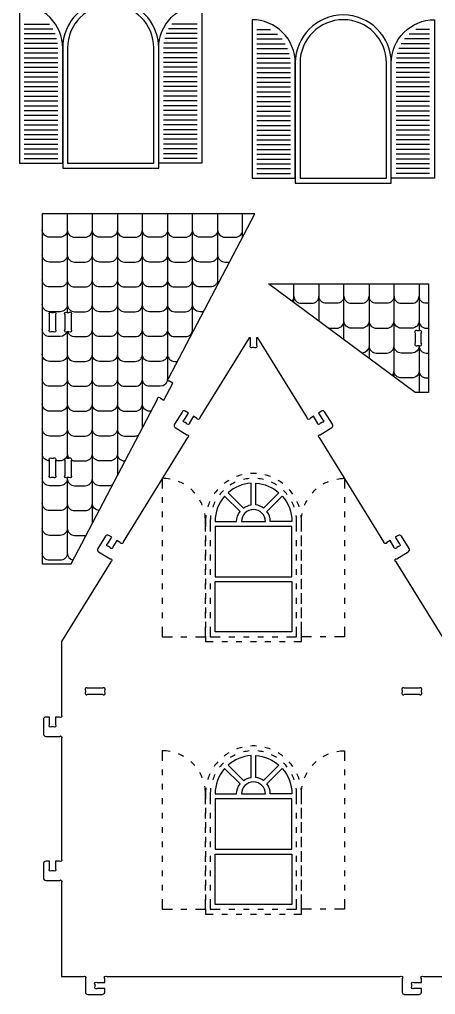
# Model space of a CAD drawing. Extents: x 2995 to 5271, y 518 to 1985.
# Drawn here: x 2995 to 3411, y 518 to 1493 of the extents above; entities that cross this region are included whole.
import ezdxf

# ---------------------------------------------------------------- set-up
doc = ezdxf.new("R2010")
doc.units = 0
doc.header["$MEASUREMENT"] = 0
doc.layers.add('LAYER1', color=18, linetype='CONTINUOUS')

msp = doc.modelspace()

# ---------------------------------------------------------------- linework, layer by layer
at = {"layer": 'LAYER1'}
for points in [[(3038.49, 1463.96), (3038.49, 1343.96), (3134.49, 1343.96), (3134.49, 1463.96, 1)], [(2995.29, 1348.76), (3038.49, 1348.76), (3038.49, 1463.96, 0.414214), (2995.29, 1507.16)], [(3043.29, 1463.96), (3043.29, 1348.76), (3129.69, 1348.76), (3129.69, 1463.96, 1)], [(3177.69, 1348.76), (3134.49, 1348.76), (3134.49, 1463.96, -0.414214), (3177.69, 1507.16)], [(3227.9, 1333.86), (3271.1, 1333.86), (3271.1, 1449.06, 0.414214), (3227.9, 1492.26)], [(3271.1, 1449.06), (3271.1, 1329.06), (3367.1, 1329.06), (3367.1, 1449.06, 1)], [(3275.9, 1449.06), (3275.9, 1333.86), (3362.3, 1333.86), (3362.3, 1449.06, 1)], [(3410.3, 1333.86), (3367.1, 1333.86), (3367.1, 1449.06, -0.414214), (3410.3, 1492.26)], [(3148.61, 1129.12), (3145.18, 1130.92, -1), (3144.28, 1133.79), (3230.78, 1298.38), (3018.08, 1298.38), (3018.08, 948.43), (3046.88, 948.43), (3133.37, 1113.03, -1), (3136.25, 1113.92), (3139.67, 1112.12)], [(3031.28, 1197.54), (3031.28, 1182.59, -1), (3029.16, 1180.47), (3027.41, 1180.47, -1), (3025.28, 1182.59), (3025.28, 1197.54, -1), (3027.41, 1199.67), (3029.16, 1199.67, -1)], [(3046.88, 1197.54), (3046.88, 1182.59, -1), (3044.76, 1180.47), (3043.01, 1180.47, -1), (3040.88, 1182.59), (3040.88, 1197.54, -1), (3043.01, 1199.67), (3044.76, 1199.67, -1)], [(3391.18, 1179.08), (3391.18, 1168.93, 1), (3393.3, 1166.81), (3395.05, 1166.81, 1), (3397.18, 1168.93), (3397.18, 1179.08, 1), (3395.05, 1181.21), (3393.3, 1181.21, 1)], [(3031.28, 1051.79), (3031.28, 1036.85, -1), (3029.16, 1034.72), (3027.41, 1034.72, -1), (3025.28, 1036.85), (3025.28, 1051.79, -1), (3027.41, 1053.92), (3029.16, 1053.92, -1)], [(3046.88, 1051.79), (3046.88, 1036.85, -1), (3044.76, 1034.72), (3043.01, 1034.72, -1), (3040.88, 1036.85), (3040.88, 1051.79, -1), (3043.01, 1053.92), (3044.76, 1053.92, -1)], [(3203.88, 1019.55), (3219.22, 1004.21, -0.125326), (3226.89, 1007.38), (3226.89, 1029.08, 0.166595)], [(3231.69, 1029.08, -0.166595), (3254.69, 1019.55), (3239.35, 1004.21, 0.125326), (3231.69, 1007.38)], [(3200.49, 1016.16, 0.182708), (3190.89, 990.75), (3212.49, 990.75, -0.161906), (3215.83, 1000.81)], [(3258.08, 1016.16, -0.182708), (3267.69, 990.75), (3246.09, 990.75, 0.161906), (3242.74, 1000.81)], [(3241.29, 990.75, 1), (3217.29, 990.75)], [(3063.41, 818.05), (3078.36, 818.05, 1), (3080.49, 820.17), (3080.49, 821.92, 1), (3078.36, 824.05), (3063.41, 824.05, 1), (3061.29, 821.92), (3061.29, 820.17, 1)], [(3380.21, 818.05), (3395.16, 818.05, 1), (3397.29, 820.17), (3397.29, 821.92, 1), (3395.16, 824.05), (3380.21, 824.05, 1), (3378.09, 821.92), (3378.09, 820.17, 1)], [(3203.88, 747.24), (3219.22, 731.9, -0.125326), (3226.89, 735.07), (3226.89, 756.77, 0.166595)], [(3231.69, 756.77, -0.166595), (3254.69, 747.24), (3239.35, 731.9, 0.125326), (3231.69, 735.07)], [(3200.49, 743.85, 0.182708), (3190.89, 718.45), (3212.49, 718.45, -0.161906), (3215.83, 728.51)], [(3258.08, 743.85, -0.182708), (3267.69, 718.45), (3246.09, 718.45, 0.161906), (3242.74, 728.51)], [(3241.29, 718.45, 1), (3217.29, 718.45)]]:
    msp.add_lwpolyline(points, format="xyb", close=True, dxfattribs=at)
for points in [[(3000.09, 1487.96), (3025.27, 1487.96)], [(3000.09, 1483.16), (3028.55, 1483.16)], [(3172.89, 1483.16), (3144.44, 1483.16)], [(3172.89, 1487.96), (3147.71, 1487.96)], [(3232.7, 1482.66), (3246.49, 1482.66)], [(3405.5, 1482.66), (3391.7, 1482.66)], [(3000.09, 1478.36), (3030.89, 1478.36)], [(3000.09, 1473.56), (3032.47, 1473.56)], [(3172.89, 1473.56), (3140.51, 1473.56)], [(3172.89, 1478.36), (3142.09, 1478.36)], [(3232.7, 1477.86), (3253.29, 1477.86)], [(3232.7, 1473.06), (3257.87, 1473.06)], [(3405.5, 1473.06), (3380.32, 1473.06)], [(3405.5, 1477.86), (3384.9, 1477.86)], [(3000.09, 1468.76), (3033.39, 1468.76)], [(3000.09, 1463.96), (3033.69, 1463.96)], [(3172.89, 1463.96), (3139.29, 1463.96)], [(3172.89, 1468.76), (3139.59, 1468.76)], [(3232.7, 1468.26), (3261.15, 1468.26)], [(3232.7, 1463.46), (3263.49, 1463.46)], [(3405.5, 1463.46), (3374.7, 1463.46)], [(3405.5, 1468.26), (3377.04, 1468.26)], [(3000.09, 1459.16), (3033.69, 1459.16)], [(3000.09, 1454.36), (3033.69, 1454.36)], [(3172.89, 1459.16), (3139.29, 1459.16)], [(3172.89, 1454.36), (3139.29, 1454.36)], [(3232.7, 1458.66), (3265.08, 1458.66)], [(3232.7, 1453.86), (3265.99, 1453.86)], [(3405.5, 1453.86), (3372.2, 1453.86)], [(3405.5, 1458.66), (3373.11, 1458.66)], [(3000.09, 1449.56), (3033.69, 1449.56)], [(3000.09, 1444.76), (3033.69, 1444.76)], [(3172.89, 1449.56), (3139.29, 1449.56)], [(3172.89, 1444.76), (3139.29, 1444.76)], [(3232.7, 1449.06), (3266.3, 1449.06)], [(3232.7, 1444.26), (3266.3, 1444.26)], [(3405.5, 1449.06), (3371.9, 1449.06)], [(3405.5, 1444.26), (3371.9, 1444.26)], [(3000.09, 1439.96), (3033.69, 1439.96)], [(3000.09, 1435.16), (3033.69, 1435.16)], [(3172.89, 1439.96), (3139.29, 1439.96)], [(3172.89, 1435.16), (3139.29, 1435.16)], [(3232.7, 1439.46), (3266.3, 1439.46)], [(3232.7, 1434.66), (3266.3, 1434.66)], [(3405.5, 1439.46), (3371.9, 1439.46)], [(3405.5, 1434.66), (3371.9, 1434.66)], [(3000.09, 1430.36), (3033.69, 1430.36)], [(3000.09, 1425.56), (3033.69, 1425.56)], [(3172.89, 1430.36), (3139.29, 1430.36)], [(3172.89, 1425.56), (3139.29, 1425.56)], [(3232.7, 1429.86), (3266.3, 1429.86)], [(3232.7, 1425.06), (3266.3, 1425.06)], [(3405.5, 1429.86), (3371.9, 1429.86)], [(3405.5, 1425.06), (3371.9, 1425.06)], [(3000.09, 1420.76), (3033.69, 1420.76)], [(3000.09, 1415.96), (3033.69, 1415.96)], [(3172.89, 1420.76), (3139.29, 1420.76)], [(3172.89, 1415.96), (3139.29, 1415.96)], [(3232.7, 1420.26), (3266.3, 1420.26)], [(3232.7, 1415.46), (3266.3, 1415.46)], [(3405.5, 1420.26), (3371.9, 1420.26)], [(3405.5, 1415.46), (3371.9, 1415.46)], [(3000.09, 1411.16), (3033.69, 1411.16)], [(3000.09, 1406.36), (3033.69, 1406.36)], [(3172.89, 1411.16), (3139.29, 1411.16)], [(3172.89, 1406.36), (3139.29, 1406.36)], [(3232.7, 1410.66), (3266.3, 1410.66)], [(3232.7, 1405.86), (3266.3, 1405.86)], [(3405.5, 1410.66), (3371.9, 1410.66)], [(3405.5, 1405.86), (3371.9, 1405.86)], [(3000.09, 1401.56), (3033.69, 1401.56)], [(3000.09, 1396.76), (3033.69, 1396.76)], [(3172.89, 1401.56), (3139.29, 1401.56)], [(3172.89, 1396.76), (3139.29, 1396.76)], [(3232.7, 1401.06), (3266.3, 1401.06)], [(3232.7, 1396.26), (3266.3, 1396.26)], [(3405.5, 1401.06), (3371.9, 1401.06)], [(3405.5, 1396.26), (3371.9, 1396.26)], [(3000.09, 1391.96), (3033.69, 1391.96)], [(3000.09, 1387.16), (3033.69, 1387.16)], [(3172.89, 1391.96), (3139.29, 1391.96)], [(3172.89, 1387.16), (3139.29, 1387.16)], [(3232.7, 1391.46), (3266.3, 1391.46)], [(3232.7, 1386.66), (3266.3, 1386.66)], [(3405.5, 1391.46), (3371.9, 1391.46)], [(3405.5, 1386.66), (3371.9, 1386.66)], [(3000.09, 1382.36), (3033.69, 1382.36)], [(3000.09, 1377.56), (3033.69, 1377.56)], [(3172.89, 1382.36), (3139.29, 1382.36)], [(3172.89, 1377.56), (3139.29, 1377.56)], [(3232.7, 1381.86), (3266.3, 1381.86)], [(3232.7, 1377.06), (3266.3, 1377.06)], [(3405.5, 1381.86), (3371.9, 1381.86)], [(3405.5, 1377.06), (3371.9, 1377.06)], [(3000.09, 1372.76), (3033.69, 1372.76)], [(3000.09, 1367.96), (3033.69, 1367.96)], [(3172.89, 1372.76), (3139.29, 1372.76)], [(3172.89, 1367.96), (3139.29, 1367.96)], [(3232.7, 1372.26), (3266.3, 1372.26)], [(3232.7, 1367.46), (3266.3, 1367.46)], [(3405.5, 1372.26), (3371.9, 1372.26)], [(3405.5, 1367.46), (3371.9, 1367.46)], [(3000.09, 1363.16), (3033.69, 1363.16)], [(3000.09, 1358.36), (3033.69, 1358.36)], [(3172.89, 1363.16), (3139.29, 1363.16)], [(3172.89, 1358.36), (3139.29, 1358.36)], [(3232.7, 1362.66), (3266.3, 1362.66)], [(3232.7, 1357.86), (3266.3, 1357.86)], [(3405.5, 1362.66), (3371.9, 1362.66)], [(3405.5, 1357.86), (3371.9, 1357.86)], [(3000.09, 1353.56), (3033.69, 1353.56)], [(3172.89, 1353.56), (3139.29, 1353.56)], [(3232.7, 1353.06), (3266.3, 1353.06)], [(3232.7, 1348.26), (3266.3, 1348.26)], [(3405.5, 1353.06), (3371.9, 1353.06)], [(3405.5, 1348.26), (3371.9, 1348.26)], [(3232.7, 1343.46), (3266.3, 1343.46)], [(3232.7, 1338.66), (3266.3, 1338.66)], [(3405.5, 1343.46), (3371.9, 1343.46)], [(3405.5, 1338.66), (3371.9, 1338.66)], [(3043.13, 1298.38), (3043.13, 1199.67)], [(3068.18, 988.96), (3068.18, 1298.38)], [(3093.22, 1298.38), (3093.22, 1036.62)], [(3118.27, 1084.29), (3118.27, 1298.38)], [(3143.32, 1298.38), (3143.32, 1131.95)], [(3168.37, 1179.62), (3168.37, 1298.38)], [(3193.41, 1298.38), (3193.41, 1227.28)], [(3218.46, 1274.95), (3218.46, 1298.38)], [(3269.73, 1209.64), (3269.73, 1228.41)], [(3294.78, 1228.41), (3294.78, 1191.07)], [(3319.83, 1172.51), (3319.83, 1228.41)], [(3344.87, 1228.41), (3344.87, 1153.94)], [(3369.92, 1135.37), (3369.92, 1228.41)], [(3394.97, 1228.41), (3394.97, 1181.21)], [(3043.13, 1180.47), (3043.13, 1053.92)], [(3394.97, 1166.81), (3394.97, 1119.61)], [(3138.09, 1015.27), (3138.09, 1009.51)], [(3320.49, 1015.27), (3320.49, 1009.51)], [(3138.09, 1000.86), (3138.09, 995.1)], [(3320.49, 1000.86), (3320.49, 995.1)], [(3138.09, 986.45), (3138.09, 980.69)], [(3181.29, 990.75), (3181.29, 985.51)], [(3186.09, 990.75), (3186.09, 980.7)], [(3320.49, 986.45), (3320.49, 980.69)], [(3181.29, 976.86), (3181.29, 971.1)], [(3277.29, 971.1), (3277.29, 976.86)], [(3138.09, 972.05), (3138.09, 966.28)], [(3181.29, 966.3), (3181.29, 972.06)], [(3186.09, 972.06), (3186.09, 966.3)], [(3272.49, 966.3), (3272.49, 972.06)], [(3277.29, 966.3), (3277.29, 972.06)], [(3320.49, 972.05), (3320.49, 966.28)], [(3138.09, 957.64), (3138.09, 951.87)], [(3181.29, 962.45), (3181.29, 956.69)], [(3181.29, 951.89), (3181.29, 957.65)], [(3186.09, 957.65), (3186.09, 951.89)], [(3272.49, 951.89), (3272.49, 957.65)], [(3277.29, 956.69), (3277.29, 962.45)], [(3277.29, 951.89), (3277.29, 957.65)], [(3320.49, 957.64), (3320.49, 951.87)], [(3181.29, 948.05), (3181.29, 942.28)], [(3277.29, 942.28), (3277.29, 948.05)], [(3138.09, 943.23), (3138.09, 937.46)], [(3181.29, 937.48), (3181.29, 943.24)], [(3186.09, 943.24), (3186.09, 937.48)], [(3272.49, 937.48), (3272.49, 943.24)], [(3277.29, 937.48), (3277.29, 943.24)], [(3320.49, 943.23), (3320.49, 937.46)], [(3138.09, 928.82), (3138.09, 923.05)], [(3181.29, 933.64), (3181.29, 927.87)], [(3181.29, 923.07), (3181.29, 928.83)], [(3186.09, 928.83), (3186.09, 923.07)], [(3272.49, 923.07), (3272.49, 928.83)], [(3277.29, 927.87), (3277.29, 933.64)], [(3277.29, 923.07), (3277.29, 928.83)], [(3320.49, 928.82), (3320.49, 923.05)], [(3181.29, 919.23), (3181.29, 913.46)], [(3277.29, 913.46), (3277.29, 919.23)], [(3138.09, 914.41), (3138.09, 908.64)], [(3181.29, 908.66), (3181.29, 914.42)], [(3186.09, 914.42), (3186.09, 908.66)], [(3272.49, 908.66), (3272.49, 914.42)], [(3277.29, 908.66), (3277.29, 914.42)], [(3320.49, 914.41), (3320.49, 908.64)], [(3138.09, 900), (3138.09, 894.24)], [(3181.29, 904.82), (3181.29, 899.05)], [(3181.29, 894.25), (3181.29, 900.01)], [(3186.09, 900.01), (3186.09, 894.25)], [(3272.49, 894.25), (3272.49, 900.01)], [(3277.29, 899.05), (3277.29, 904.82)], [(3277.29, 894.25), (3277.29, 900.01)], [(3320.49, 900), (3320.49, 894.24)], [(3181.29, 890.41), (3181.29, 884.64)], [(3277.29, 884.64), (3277.29, 890.41)], [(3138.09, 885.59), (3138.09, 875.55)], [(3171.21, 875.55), (3181.29, 875.55), (3181.29, 885.6)], [(3186.09, 885.6), (3186.09, 875.55), (3196.14, 875.55)], [(3262.43, 875.55), (3272.49, 875.55), (3272.49, 885.6)], [(3287.36, 875.55), (3277.29, 875.55), (3277.29, 885.6)], [(3320.49, 885.59), (3320.49, 875.55)], [(3138.09, 875.55), (3148.16, 875.55)], [(3156.8, 875.55), (3162.57, 875.55)], [(3181.29, 876), (3181.29, 870.75), (3188.94, 870.75)], [(3197.59, 870.75), (3203.35, 870.75)], [(3204.79, 875.55), (3210.55, 875.55)], [(3211.99, 870.75), (3217.76, 870.75)], [(3219.2, 875.55), (3224.96, 875.55)], [(3226.4, 870.75), (3232.17, 870.75)], [(3233.61, 875.55), (3239.37, 875.55)], [(3240.81, 870.75), (3246.58, 870.75)], [(3248.02, 875.55), (3253.78, 875.55)], [(3255.22, 870.75), (3260.99, 870.75)], [(3269.63, 870.75), (3277.29, 870.75), (3277.29, 876)], [(3301.77, 875.55), (3296, 875.55)], [(3320.49, 875.55), (3310.41, 875.55)], [(3138.09, 742.96), (3138.09, 737.2)], [(3320.49, 742.96), (3320.49, 737.2)], [(3138.09, 728.55), (3138.09, 722.79)], [(3320.49, 728.55), (3320.49, 722.79)], [(3138.09, 714.15), (3138.09, 708.38)], [(3181.29, 718.45), (3181.29, 713.2)], [(3186.09, 718.45), (3186.09, 708.4)], [(3320.49, 714.15), (3320.49, 708.38)], [(3181.29, 704.55), (3181.29, 698.79)], [(3277.29, 698.79), (3277.29, 704.55)], [(3138.09, 699.74), (3138.09, 693.97)], [(3181.29, 693.99), (3181.29, 699.75)], [(3186.09, 699.75), (3186.09, 693.99)], [(3272.49, 693.99), (3272.49, 699.75)], [(3277.29, 693.99), (3277.29, 699.75)], [(3320.49, 699.74), (3320.49, 693.97)], [(3138.09, 685.33), (3138.09, 679.56)], [(3181.29, 690.15), (3181.29, 684.38)], [(3181.29, 679.58), (3181.29, 685.34)], [(3186.09, 685.34), (3186.09, 679.58)], [(3272.49, 679.58), (3272.49, 685.34)], [(3277.29, 684.38), (3277.29, 690.15)], [(3277.29, 679.58), (3277.29, 685.34)], [(3320.49, 685.33), (3320.49, 679.56)], [(3181.29, 675.74), (3181.29, 669.97)], [(3277.29, 669.97), (3277.29, 675.74)], [(3138.09, 670.92), (3138.09, 665.15)], [(3181.29, 665.17), (3181.29, 670.93)], [(3186.09, 670.93), (3186.09, 665.17)], [(3272.49, 665.17), (3272.49, 670.93)], [(3277.29, 665.17), (3277.29, 670.93)], [(3320.49, 670.92), (3320.49, 665.15)], [(3138.09, 656.51), (3138.09, 650.74)], [(3181.29, 661.33), (3181.29, 655.56)], [(3181.29, 650.76), (3181.29, 656.52)], [(3186.09, 656.52), (3186.09, 650.76)], [(3272.49, 650.76), (3272.49, 656.52)], [(3277.29, 655.56), (3277.29, 661.33)], [(3277.29, 650.76), (3277.29, 656.52)], [(3320.49, 656.51), (3320.49, 650.74)], [(3181.29, 646.92), (3181.29, 641.15)], [(3277.29, 641.15), (3277.29, 646.92)], [(3138.09, 642.1), (3138.09, 636.34)], [(3181.29, 636.35), (3181.29, 642.11)], [(3186.09, 642.11), (3186.09, 636.35)], [(3272.49, 636.35), (3272.49, 642.11)], [(3277.29, 636.35), (3277.29, 642.11)], [(3320.49, 642.1), (3320.49, 636.34)], [(3138.09, 627.69), (3138.09, 621.93)], [(3181.29, 632.51), (3181.29, 626.74)], [(3181.29, 621.94), (3181.29, 627.7)], [(3186.09, 627.7), (3186.09, 621.94)], [(3272.49, 621.94), (3272.49, 627.7)], [(3277.29, 626.74), (3277.29, 632.51)], [(3277.29, 621.94), (3277.29, 627.7)], [(3320.49, 627.69), (3320.49, 621.93)], [(3181.29, 618.1), (3181.29, 612.34)], [(3277.29, 612.34), (3277.29, 618.1)], [(3138.09, 613.28), (3138.09, 603.25)], [(3171.21, 603.25), (3181.29, 603.25), (3181.29, 613.29)], [(3186.09, 613.29), (3186.09, 603.25), (3196.14, 603.25)], [(3262.43, 603.25), (3272.49, 603.25), (3272.49, 613.29)], [(3287.36, 603.25), (3277.29, 603.25), (3277.29, 613.29)], [(3320.49, 613.28), (3320.49, 603.25)], [(3138.09, 603.25), (3148.16, 603.25)], [(3156.8, 603.25), (3162.57, 603.25)], [(3181.29, 603.69), (3181.29, 598.45), (3188.94, 598.45)], [(3197.59, 598.45), (3203.35, 598.45)], [(3204.79, 603.25), (3210.55, 603.25)], [(3211.99, 598.45), (3217.76, 598.45)], [(3219.2, 603.25), (3224.96, 603.25)], [(3226.4, 598.45), (3232.17, 598.45)], [(3233.61, 603.25), (3239.37, 603.25)], [(3240.81, 598.45), (3246.58, 598.45)], [(3248.02, 603.25), (3253.78, 603.25)], [(3255.22, 598.45), (3260.99, 598.45)], [(3269.63, 598.45), (3277.29, 598.45), (3277.29, 603.69)], [(3301.77, 603.25), (3296, 603.25)], [(3320.49, 603.25), (3310.41, 603.25)]]:
    msp.add_lwpolyline(points, dxfattribs=at)
for points in [[(3043.13, 1282.14, -0.414214), (3035.93, 1274.94), (3025.28, 1274.94, -0.414214), (3018.08, 1282.14)], [(3043.13, 1282.14, 0.414214), (3050.33, 1274.94), (3060.98, 1274.94, 0.414214), (3068.18, 1282.14)], [(3093.22, 1282.14, -0.414214), (3086.02, 1274.94), (3075.38, 1274.94, -0.414214), (3068.18, 1282.14)], [(3093.22, 1282.14, 0.414214), (3100.42, 1274.94), (3111.07, 1274.94, 0.414214), (3118.27, 1282.14)], [(3143.32, 1282.14, -0.414214), (3136.12, 1274.94), (3125.47, 1274.94, -0.414214), (3118.27, 1282.14)], [(3143.32, 1282.14, 0.414214), (3150.52, 1274.94), (3161.17, 1274.94, 0.414214), (3168.37, 1282.14)], [(3193.41, 1282.14, -0.414214), (3186.21, 1274.94), (3175.57, 1274.94, -0.414214), (3168.37, 1282.14)], [(3193.41, 1282.14, 0.414214), (3200.61, 1274.94), (3211.26, 1274.94, 0.414214), (3218.46, 1282.14)], [(3043.13, 1257.3, -0.414214), (3035.93, 1250.1), (3025.28, 1250.1, -0.414214), (3018.08, 1257.3)], [(3043.13, 1257.3, 0.414214), (3050.33, 1250.1), (3060.98, 1250.1, 0.414214), (3068.18, 1257.3)], [(3093.22, 1257.3, -0.414214), (3086.02, 1250.1), (3075.38, 1250.1, -0.414214), (3068.18, 1257.3)], [(3093.22, 1257.3, 0.414214), (3100.42, 1250.1), (3111.07, 1250.1, 0.414214), (3118.27, 1257.3)], [(3143.32, 1257.3, -0.414214), (3136.12, 1250.1), (3125.47, 1250.1, -0.414214), (3118.27, 1257.3)], [(3143.32, 1257.3, 0.414214), (3150.52, 1250.1), (3161.17, 1250.1, 0.414214), (3168.37, 1257.3)], [(3193.41, 1257.3, -0.414214), (3186.21, 1250.1), (3175.57, 1250.1, -0.414214), (3168.37, 1257.3)], [(3193.41, 1257.3, 0.414214), (3200.61, 1250.1), (3205.4, 1250.1)], [(3043.13, 1232.46, -0.414214), (3035.93, 1225.26), (3025.28, 1225.26, -0.414214), (3018.08, 1232.46)], [(3043.13, 1232.46, 0.414214), (3050.33, 1225.26), (3060.98, 1225.26, 0.414214), (3068.18, 1232.46)], [(3093.22, 1232.46, -0.414214), (3086.02, 1225.26), (3075.38, 1225.26, -0.414214), (3068.18, 1232.46)], [(3093.22, 1232.46, 0.414214), (3100.42, 1225.26), (3111.07, 1225.26, 0.414214), (3118.27, 1232.46)], [(3143.32, 1232.46, -0.414214), (3136.12, 1225.26), (3125.47, 1225.26, -0.414214), (3118.27, 1232.46)], [(3143.32, 1232.46, 0.414214), (3150.52, 1225.26), (3161.17, 1225.26, 0.414214), (3168.37, 1232.46)], [(3193.41, 1232.46, -0.414214), (3186.21, 1225.26), (3175.57, 1225.26, -0.414214), (3168.37, 1232.46)], [(3193.41, 1232.46, 0.126595), (3194.31, 1228.98)], [(3269.73, 1216.05, -0.191627), (3267.76, 1211.1)], [(3269.73, 1216.05, 0.414214), (3276.93, 1208.85), (3287.58, 1208.85, 0.414214), (3294.78, 1216.05)], [(3319.83, 1216.05, -0.414214), (3312.63, 1208.85), (3301.98, 1208.85, -0.414214), (3294.78, 1216.05)], [(3319.83, 1216.05, 0.414214), (3327.03, 1208.85), (3337.67, 1208.85, 0.414214), (3344.87, 1216.05)], [(3369.92, 1216.05, -0.414214), (3362.72, 1208.85), (3352.07, 1208.85, -0.414214), (3344.87, 1216.05)], [(3369.92, 1216.05, 0.414214), (3377.12, 1208.85), (3387.77, 1208.85, 0.414214), (3394.97, 1216.05)], [(3404.38, 1208.85), (3402.17, 1208.85, -0.414214), (3394.97, 1216.05)], [(3043.13, 1207.62, -0.414214), (3035.93, 1200.42), (3025.28, 1200.42, -0.414214), (3018.08, 1207.62)], [(3043.13, 1207.62, 0.414214), (3050.33, 1200.42), (3060.98, 1200.42, 0.414214), (3068.18, 1207.62)], [(3093.22, 1207.62, -0.414214), (3086.02, 1200.42), (3075.38, 1200.42, -0.414214), (3068.18, 1207.62)], [(3093.22, 1207.62, 0.414214), (3100.42, 1200.42), (3111.07, 1200.42, 0.414214), (3118.27, 1207.62)], [(3143.32, 1207.62, -0.414214), (3136.12, 1200.42), (3125.47, 1200.42, -0.414214), (3118.27, 1207.62)], [(3143.32, 1207.62, 0.414214), (3150.52, 1200.42), (3161.17, 1200.42, 0.414214), (3168.37, 1207.62)], [(3179.3, 1200.42), (3175.57, 1200.42, -0.414214), (3168.37, 1207.62)], [(3294.78, 1191.21, -0.004646), (3294.78, 1191.08)], [(3294.78, 1191.21, 0.004711), (3294.78, 1191.07)], [(3304.31, 1184.01), (3312.63, 1184.01, 0.414214), (3319.83, 1191.21)], [(3344.87, 1191.21, -0.414214), (3337.67, 1184.01), (3327.03, 1184.01, -0.414214), (3319.83, 1191.21)], [(3344.87, 1191.21, 0.414214), (3352.07, 1184.01), (3362.72, 1184.01, 0.414214), (3369.92, 1191.21)], [(3394.97, 1191.21, -0.414214), (3387.77, 1184.01), (3377.12, 1184.01, -0.414214), (3369.92, 1191.21)], [(3394.97, 1191.21, 0.414214), (3402.17, 1184.01), (3404.38, 1184.01)], [(3042.75, 1180.47, -0.321452), (3035.93, 1175.58), (3025.28, 1175.58, -0.414214), (3018.08, 1182.78)], [(3043.51, 1180.47, 0.321452), (3050.33, 1175.58), (3060.98, 1175.58, 0.414214), (3068.18, 1182.78)], [(3093.22, 1182.78, -0.414214), (3086.02, 1175.58), (3075.38, 1175.58, -0.414214), (3068.18, 1182.78)], [(3093.22, 1182.78, 0.414214), (3100.42, 1175.58), (3111.07, 1175.58, 0.414214), (3118.27, 1182.78)], [(3143.32, 1182.78, -0.414214), (3136.12, 1175.58), (3125.47, 1175.58, -0.414214), (3118.27, 1182.78)], [(3143.32, 1182.78, 0.414214), (3150.52, 1175.58), (3161.17, 1175.58, 0.414214), (3168.37, 1182.78)], [(3168.77, 1180.39, -0.084679), (3168.37, 1182.78)], [(3421.29, 870.75), (3371.96, 950.62, -1), (3372.65, 953.55), (3384.11, 960.63, 0.414214), (3384.89, 963.93), (3377.32, 976.18, 0.414214), (3374.02, 976.96), (3370.96, 975.07), (3374.89, 968.71, -1), (3374.19, 965.79), (3372.71, 964.87, -1), (3369.78, 965.56), (3365.85, 971.92), (3362.56, 969.88, -1), (3359.63, 970.57), (3295.37, 1074.62, -1), (3296.06, 1077.55), (3307.52, 1084.63, 0.414214), (3308.3, 1087.93), (3300.73, 1100.19, 0.414214), (3297.43, 1100.97), (3294.37, 1099.07), (3298.3, 1092.72, -1), (3297.6, 1089.79), (3296.12, 1088.87, -1), (3293.19, 1089.56), (3289.26, 1095.92), (3285.97, 1093.89, -1), (3283.04, 1094.58), (3233.71, 1174.45), (3232.29, 1174.45), (3232.29, 1166.97, -1), (3230.16, 1164.85), (3228.41, 1164.85, -1), (3226.29, 1166.97), (3226.29, 1174.45), (3224.86, 1174.45), (3175.53, 1094.58, -1), (3172.6, 1093.89), (3169.31, 1095.92), (3165.38, 1089.56, -1), (3162.45, 1088.87), (3160.97, 1089.79, -1), (3160.27, 1092.72), (3164.2, 1099.07), (3161.14, 1100.97, 0.414214), (3157.84, 1100.19), (3150.27, 1087.93, 0.414214), (3151.05, 1084.63), (3162.51, 1077.55, -1), (3163.21, 1074.62), (3098.94, 970.57, -1), (3096.01, 969.88), (3092.72, 971.92), (3088.79, 965.56, -1), (3085.86, 964.87), (3084.38, 965.79, -1), (3083.69, 968.71), (3087.61, 975.07), (3084.55, 976.96, 0.414214), (3081.25, 976.18), (3073.68, 963.93, 0.414214), (3074.46, 960.63), (3085.92, 953.55, -1), (3086.62, 950.62), (3037.29, 870.75), (3037.29, 797.37, -1), (3035.16, 795.25), (3031.29, 795.25), (3031.29, 787.77, -1), (3029.16, 785.65), (3027.41, 785.65, -1), (3025.29, 787.77), (3025.29, 795.25), (3021.69, 795.25, 0.414214), (3019.29, 792.85), (3019.29, 778.45, 0.414214), (3021.69, 776.05), (3035.16, 776.05, -1), (3037.29, 773.92), (3037.29, 653.37, -1), (3035.16, 651.25), (3031.29, 651.25), (3031.29, 643.77, -1), (3029.16, 641.65), (3027.41, 641.65, -1), (3025.29, 643.77), (3025.29, 651.25), (3021.69, 651.25, 0.414214), (3019.29, 648.85), (3019.29, 634.45, 0.414214), (3021.69, 632.05), (3035.16, 632.05, -1), (3037.29, 629.92), (3037.29, 536.05), (3059.16, 536.05, -1), (3061.29, 533.92), (3061.29, 520.45, 0.414214), (3063.69, 518.05), (3078.09, 518.05, 0.414214), (3080.49, 520.45), (3080.49, 524.05), (3073.01, 524.05, -1), (3070.89, 526.17), (3070.89, 527.92, -1), (3073.01, 530.05), (3080.49, 530.05), (3080.49, 533.92, -1), (3082.61, 536.05), (3375.96, 536.05, -1), (3378.09, 533.92), (3378.09, 520.45, 0.414214), (3380.49, 518.05), (3394.89, 518.05, 0.414214), (3397.29, 520.45), (3397.29, 524.05), (3389.81, 524.05, -1), (3387.69, 526.17), (3387.69, 527.92, -1), (3389.81, 530.05), (3397.29, 530.05), (3397.29, 533.92, -1), (3399.41, 536.05), (3421.29, 536.05)], [(3344.87, 1166.37, -0.40858), (3337.81, 1159.17)], [(3344.87, 1166.37, 0.414214), (3352.07, 1159.17), (3362.72, 1159.17, 0.414214), (3369.92, 1166.37)], [(3394.97, 1166.37, -0.414214), (3387.77, 1159.17), (3377.12, 1159.17, -0.414214), (3369.92, 1166.37)], [(3394.97, 1166.37, 0.414214), (3402.17, 1159.17), (3404.38, 1159.17)], [(3043.13, 1157.94, -0.414214), (3035.93, 1150.74), (3025.28, 1150.74, -0.414214), (3018.08, 1157.94)], [(3043.13, 1157.94, 0.414214), (3050.33, 1150.74), (3060.98, 1150.74, 0.414214), (3068.18, 1157.94)], [(3093.22, 1157.94, -0.414214), (3086.02, 1150.74), (3075.38, 1150.74, -0.414214), (3068.18, 1157.94)], [(3093.22, 1157.94, 0.414214), (3100.42, 1150.74), (3111.07, 1150.74, 0.414214), (3118.27, 1157.94)], [(3143.32, 1157.94, -0.414214), (3136.12, 1150.74), (3125.47, 1150.74, -0.414214), (3118.27, 1157.94)], [(3143.32, 1157.94, 0.414214), (3150.52, 1150.74), (3153.19, 1150.74)], [(3368.08, 1136.73, 0.184596), (3369.92, 1141.53)], [(3394.97, 1141.53, -0.414214), (3387.77, 1134.33), (3377.12, 1134.33, -0.414214), (3369.92, 1141.53)], [(3394.97, 1141.53, 0.414214), (3402.17, 1134.33), (3404.38, 1134.33)], [(3043.13, 1133.1, -0.414214), (3035.93, 1125.9), (3025.28, 1125.9, -0.414214), (3018.08, 1133.1)], [(3043.13, 1133.1, 0.414214), (3050.33, 1125.9), (3060.98, 1125.9, 0.414214), (3068.18, 1133.1)], [(3093.22, 1133.1, -0.414214), (3086.02, 1125.9), (3075.38, 1125.9, -0.414214), (3068.18, 1133.1)], [(3093.22, 1133.1, 0.414214), (3100.42, 1125.9), (3111.07, 1125.9, 0.414214), (3118.27, 1133.1)], [(3143.32, 1133.1, -0.414213), (3136.12, 1125.9), (3125.47, 1125.9, -0.414214), (3118.27, 1133.1)], [(3143.32, 1133.1, 0.035229), (3143.39, 1132.09)], [(3043.13, 1108.26, -0.414214), (3035.93, 1101.06), (3025.28, 1101.06, -0.414214), (3018.08, 1108.26)], [(3043.13, 1108.26, 0.414214), (3050.33, 1101.06), (3060.98, 1101.06, 0.414214), (3068.18, 1108.26)], [(3093.22, 1108.26, -0.414214), (3086.02, 1101.06), (3075.38, 1101.06, -0.414214), (3068.18, 1108.26)], [(3093.22, 1108.26, 0.414214), (3100.42, 1101.06), (3111.07, 1101.06, 0.414214), (3118.27, 1108.26)], [(3127.08, 1101.06), (3125.47, 1101.06, -0.414214), (3118.27, 1108.26)], [(3043.13, 1083.42, -0.414214), (3035.93, 1076.22), (3025.28, 1076.22, -0.414214), (3018.08, 1083.42)], [(3043.13, 1083.42, 0.414214), (3050.33, 1076.22), (3060.98, 1076.22, 0.414214), (3068.18, 1083.42)], [(3093.22, 1083.42, -0.414214), (3086.02, 1076.22), (3075.38, 1076.22, -0.414214), (3068.18, 1083.42)], [(3093.22, 1083.42, 0.414214), (3100.42, 1076.22), (3111.07, 1076.22, 0.124045), (3114.48, 1077.08)], [(3025.28, 1051.38, -0.414214), (3018.08, 1058.58)], [(3043.13, 1058.58, -0.414214), (3035.93, 1051.38), (3031.28, 1051.38)], [(3043.13, 1058.58, 0.177786), (3044.84, 1053.92)], [(3046.88, 1052.26, 0.125481), (3050.33, 1051.38), (3060.98, 1051.38, 0.414214), (3068.18, 1058.58)], [(3093.22, 1058.58, -0.414214), (3086.02, 1051.38), (3075.38, 1051.38, -0.414214), (3068.18, 1058.58)], [(3093.22, 1058.58, 0.414214), (3100.42, 1051.38), (3100.98, 1051.38)], [(3043.13, 1033.74, -0.414214), (3035.93, 1026.54), (3025.28, 1026.54, -0.414214), (3018.08, 1033.74)], [(3043.13, 1034.72), (3043.13, 959.22, 0.354693), (3048.85, 952.17)], [(3043.13, 1033.74, 0.414214), (3050.33, 1026.54), (3060.98, 1026.54, 0.414214), (3068.18, 1033.74)], [(3088.08, 1026.84, -0.072634), (3086.02, 1026.54), (3075.38, 1026.54, -0.414214), (3068.18, 1033.74)], [(3146.03, 1033.22, 0.046286), (3138.09, 1033.95), (3138.09, 1023.92)], [(3217.87, 1037.38, 0.030028), (3212.37, 1035.67)], [(3224.97, 1033.74, 0.033367), (3219.29, 1032.78)], [(3232.17, 1038.67, 0.030028), (3226.41, 1038.67)], [(3239.28, 1032.78, 0.033367), (3233.6, 1033.74)], [(3246.2, 1035.67, 0.030028), (3240.7, 1037.38)], [(3312.54, 1033.22, -0.046286), (3320.49, 1033.95), (3320.49, 1023.92)], [(3159.5, 1028.27, 0.033367), (3154.32, 1030.79)], [(3170.6, 1019.2, 0.033367), (3166.53, 1023.27)], [(3204.59, 1031.92, 0.030028), (3199.84, 1028.66)], [(3211.13, 1029.96, 0.033367), (3206.08, 1027.19)], [(3252.49, 1027.19, 0.033367), (3247.44, 1029.96)], [(3258.73, 1028.66, 0.030028), (3253.98, 1031.92)], [(3287.97, 1019.2, -0.033367), (3292.04, 1023.27)], [(3299.07, 1028.27, -0.033367), (3304.26, 1030.79)], [(3193.53, 1022.77, 0.030028), (3189.95, 1018.26)], [(3199.3, 1021.85, 0.033367), (3195.43, 1017.59)], [(3263.14, 1017.59, 0.033367), (3259.27, 1021.85)], [(3268.62, 1018.26, 0.030028), (3265.05, 1022.77)], [(3043.13, 1008.9, -0.414214), (3035.93, 1001.7), (3025.28, 1001.7, -0.414214), (3018.08, 1008.9)], [(3043.13, 1008.9, 0.414214), (3050.33, 1001.7), (3060.98, 1001.7, 0.414214), (3068.18, 1008.9)], [(3074.88, 1001.72, -0.394173), (3068.18, 1008.9)], [(3178.12, 1006.98, 0.033367), (3175.61, 1012.17)], [(3185.66, 1010.77, 0.030028), (3183.57, 1005.4)], [(3190.77, 1010.32, 0.033367), (3188.51, 1005.03)], [(3270.06, 1005.03, 0.033367), (3267.8, 1010.32)], [(3275, 1005.4, 0.030028), (3272.91, 1010.77)], [(3280.45, 1006.98, -0.033367), (3282.96, 1012.17)], [(3181.29, 980.7), (3181.29, 990.75, 0.046286), (3180.55, 998.7)], [(3181.69, 996.97, 0.03248), (3181.29, 990.75)], [(3186.49, 996.63, 0.03415), (3186.09, 990.75)], [(3272.49, 980.7), (3272.49, 990.75, 0.03415), (3272.08, 996.63)], [(3277.29, 985.51), (3277.29, 990.75, 0.03248), (3276.88, 996.97)], [(3277.29, 980.7), (3277.29, 990.75, -0.046286), (3278.02, 998.7)], [(3043.13, 984.06, -0.414214), (3035.93, 976.86), (3025.28, 976.86, -0.414214), (3018.08, 984.06)], [(3043.13, 984.06, 0.414214), (3050.33, 976.86), (3060.98, 976.86, 0.030283), (3061.85, 976.91)], [(3043.13, 959.22, -0.414214), (3035.93, 952.02), (3025.28, 952.02, -0.414214), (3018.08, 959.22)], [(3146.03, 760.91, 0.046286), (3138.09, 761.65), (3138.09, 751.61)], [(3217.87, 765.07, 0.030028), (3212.37, 763.36)], [(3224.97, 761.43, 0.033367), (3219.29, 760.47)], [(3232.17, 766.36, 0.030028), (3226.41, 766.36)], [(3239.28, 760.47, 0.033367), (3233.6, 761.43)], [(3246.2, 763.36, 0.030028), (3240.7, 765.07)], [(3312.54, 760.91, -0.046286), (3320.49, 761.65), (3320.49, 751.61)], [(3159.5, 755.97, 0.033367), (3154.32, 758.48)], [(3170.6, 746.89, 0.033367), (3166.53, 750.96)], [(3193.53, 750.46, 0.030028), (3189.95, 745.95)], [(3204.59, 759.61, 0.030028), (3199.84, 756.35)], [(3211.13, 757.65, 0.033367), (3206.08, 754.88)], [(3252.49, 754.88, 0.033367), (3247.44, 757.65)], [(3258.73, 756.35, 0.030028), (3253.98, 759.61)], [(3268.62, 745.95, 0.030028), (3265.05, 750.46)], [(3287.97, 746.89, -0.033367), (3292.04, 750.96)], [(3299.07, 755.97, -0.033367), (3304.26, 758.48)], [(3199.3, 749.54, 0.033367), (3195.43, 745.28)], [(3263.14, 745.28, 0.033367), (3259.27, 749.54)], [(3178.12, 734.67, 0.033367), (3175.61, 739.86)], [(3185.66, 738.46, 0.030028), (3183.57, 733.09)], [(3190.77, 738.01, 0.033367), (3188.51, 732.72)], [(3270.06, 732.72, 0.033367), (3267.8, 738.01)], [(3275, 733.09, 0.030028), (3272.91, 738.46)], [(3280.45, 734.67, -0.033367), (3282.96, 739.86)], [(3181.29, 708.4), (3181.29, 718.45, 0.046286), (3180.55, 726.39)], [(3181.69, 724.66, 0.03248), (3181.29, 718.45)], [(3186.49, 724.33, 0.03415), (3186.09, 718.45)], [(3272.49, 708.4), (3272.49, 718.45, 0.03415), (3272.08, 724.33)], [(3277.29, 713.2), (3277.29, 718.45, 0.03248), (3276.88, 724.66)], [(3277.29, 708.4), (3277.29, 718.45, -0.046286), (3278.02, 726.39)]]:
    msp.add_lwpolyline(points, format="xyb", dxfattribs=at)
for points in [[(3244.42, 1228.41), (3404.38, 1228.41), (3404.38, 1119.61), (3391.18, 1119.61)], [(3267.69, 985.95), (3190.89, 985.95), (3190.89, 935.55), (3267.69, 935.55)], [(3267.69, 930.75), (3267.69, 880.35), (3190.89, 880.35), (3190.89, 930.75)], [(3267.69, 713.65), (3190.89, 713.65), (3190.89, 663.25), (3267.69, 663.25)], [(3267.69, 658.45), (3267.69, 608.05), (3190.89, 608.05), (3190.89, 658.45)]]:
    msp.add_lwpolyline(points, close=True, dxfattribs=at)

doc.saveas('drawing.dxf')
